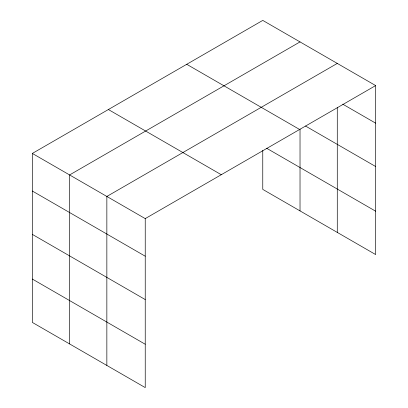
<?xml version="1.0" encoding="UTF-8"?>
<svg xmlns="http://www.w3.org/2000/svg" width="408" height="408" viewBox="0 0 408 408"><rect width="100%" height="100%" fill="white"/><g stroke="black" fill="none" stroke-linecap="round" stroke-linejoin="round"><path stroke-width="0.61" d="M375.661 85.578L262.767 20.4L32.339 153.434L32.339 322.422L145.233 387.6L145.233 218.611L375.661 85.578L375.661 254.566L262.767 189.389L262.767 150.424M300.023 41.907L69.595 174.945L69.595 343.929M337.278 63.419L106.85 196.452L106.85 365.44M342.761 104.178L375.661 123.17M305.5 126.026L375.661 166.53M186.726 64.301L299.62 129.479M266.603 148.242L375.661 211.206M108.38 109.533L221.274 174.711M32.339 153.434L145.233 218.611M32.339 191.026L145.233 256.204M32.339 234.386L145.233 299.564M32.339 279.062L145.233 344.24M337.278 107.294L337.278 232.402M300.023 129.152L300.023 210.895"/></g></svg>
